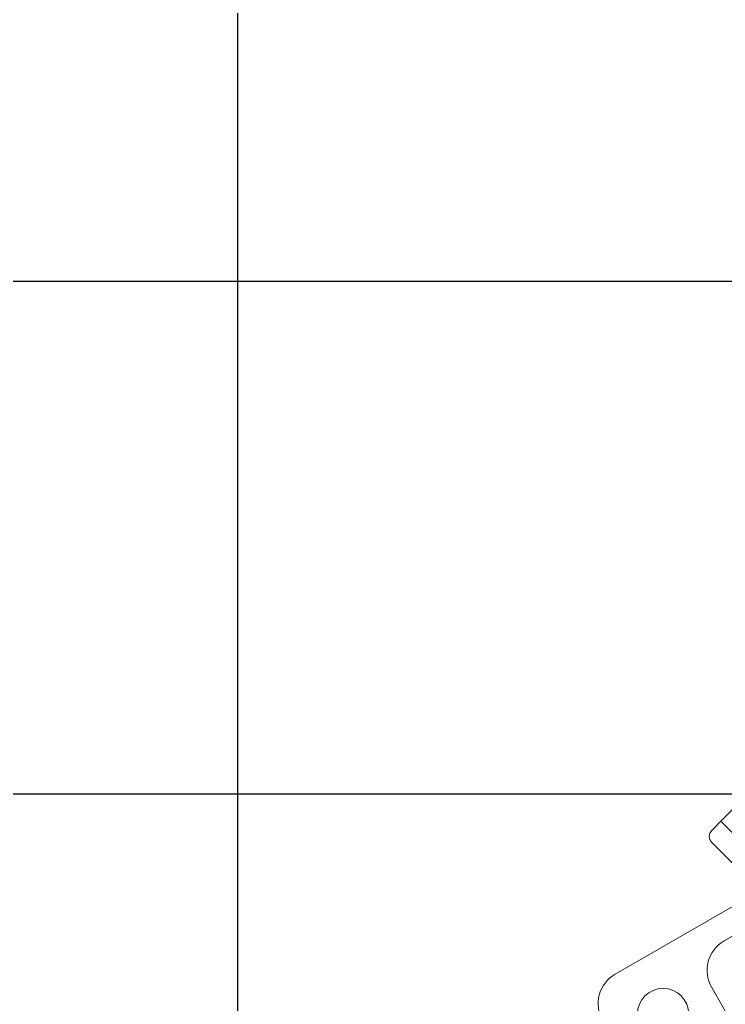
# Model space of a CAD drawing. Extents: x -509638 to 57327, y -29287 to 19916.
# Drawn here: x 26160 to 26986, y 6664 to 7816 of the extents above; entities that cross this region are included whole.
import ezdxf

# ---------------------------------------------------------------- set-up
doc = ezdxf.new("R2010")
doc.units = 0
doc.header["$LTSCALE"] = 0.25
doc.linetypes.add('DASHDOT', pattern=[25.4, 12.7, -6.35, 0, -6.35])
doc.layers.add('01-First Floor$0$FALSE CEILING', color=251, linetype='Continuous')
doc.layers.add('01-First Floor$0$LOADING', color=253, linetype='Continuous', lineweight=5)
doc.layers.add('E-LITE-CLNG-CNDT', color=6, linetype='DASHDOT', lineweight=35)

# ---------------------------------------------------------------- blocks, each defined once
blk = doc.blocks.new('01-First Floor$0$D.121.03.06')
at = {"layer": '01-First Floor$0$LOADING'}
for p, q in [((285855.5, 6730), (285360.6, 6235)), ((285609.3, 6271.1), (285236.9, 6056.1)), ((285360.6, 6235), (285350, 6224.4)), ((285413.6, 6182), (285360.6, 6235)), ((285360.6, 6235), (285413.6, 6182)), ((285364.5, 6095.1), (285598.3, 6230.1)), ((285350, 6210.2), (285388.9, 6171.3)), ((285434.8, 5893.3), (285349.8, 6040.5))]:
    blk.add_line(p, q, dxfattribs=at)
blk.add_circle((285292.9, 6009.4), 30, dxfattribs=at)
for centre, radius, start, end in [((285357, 6217.3), 10, 135, 225), ((285384.5, 6060.5), 40, 120, 210), ((285256.9, 6021.5), 40, 120, 210)]:
    blk.add_arc(centre, radius, start, end, dxfattribs=at)
blk = doc.blocks.new('01-First Floor')
at = {"layer": '01-First Floor$0$FALSE CEILING', "linetype": 'Continuous'}
for p, q in [((26415.6, 5110), (26415.6, 8610)), ((25215.6, 7510), (29215.6, 7510)), ((25215.6, 6910), (29215.6, 6910))]:
    blk.add_line(p, q, dxfattribs=at)
at = {"layer": '01-First Floor$0$LOADING'}
blk.add_blockref('01-First Floor$0$D.121.03.06', (-258379.8, 642.7, -0.1), dxfattribs=at)
blk.add_blockref('01-First Floor$0$D.121.03.06', (-258379.8, 642.7, -0.1), dxfattribs=at)

msp = doc.modelspace()

# ---------------------------------------------------------------- block references
at = {"layer": 'E-LITE-CLNG-CNDT'}
msp.add_blockref('01-First Floor', (0, 0), dxfattribs=at)

doc.saveas('drawing.dxf')
